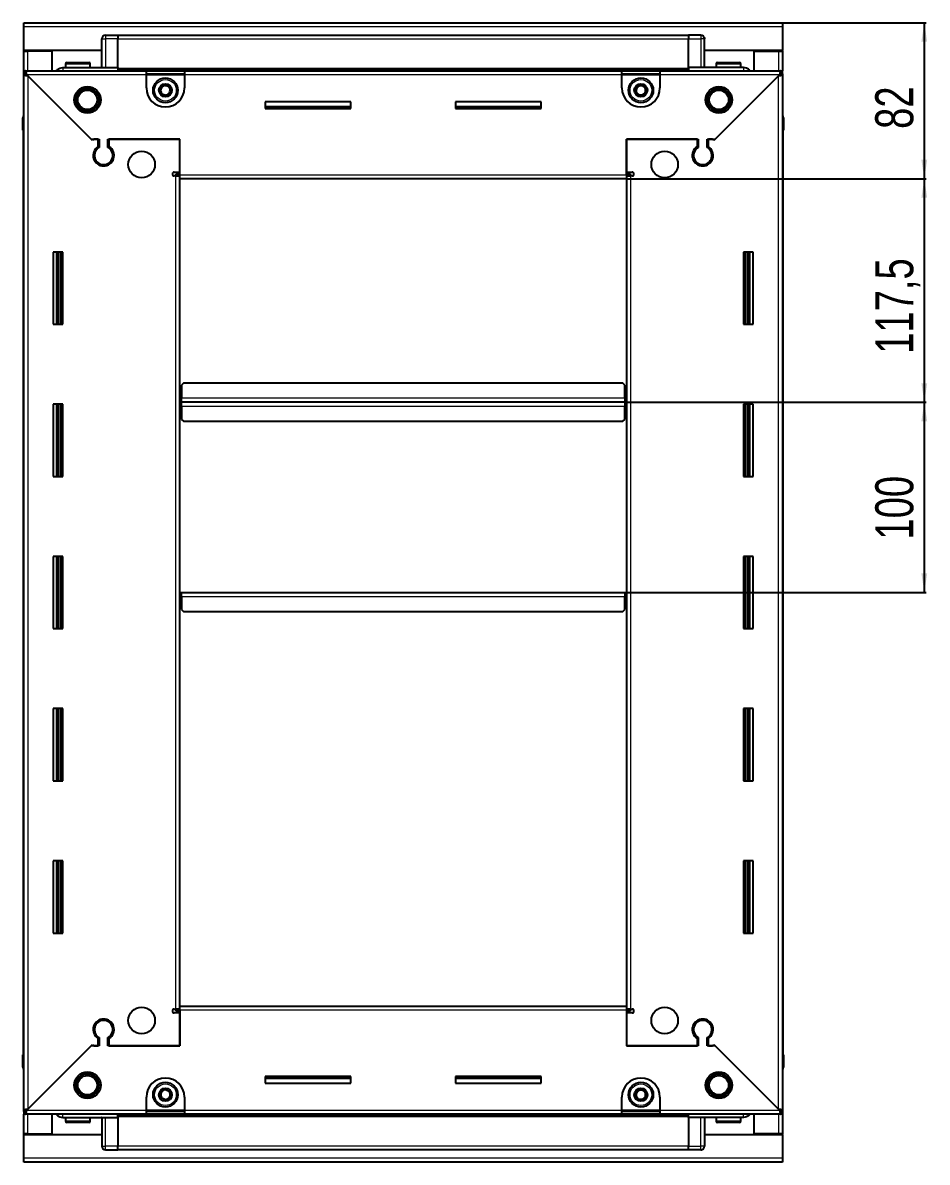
# Model space of a CAD drawing. Header units: millimetres. Extents: x 1021 to 3468, y -487 to 1579.
# Drawn here: x 2992 to 3468, y 843 to 1442 of the extents above; entities that cross this region are included whole.
import ezdxf

# ---------------------------------------------------------------- set-up
doc = ezdxf.new("R2010")
doc.units = ezdxf.units.MM
doc.layers.add('FORMAT', color=7, linetype='Continuous')
doc.styles.add('SLDTEXTSTYLE0', font='TXT', dxfattribs={"width": 0.75})
doc.dimstyles.new('SLDDIMSTYLE0', dxfattribs={"dimtxt": 20, "dimasz": 10, "dimexe": 0, "dimexo": 0.0625, "dimgap": 5, "dimtad": 2, "dimdec": 1, "dimrnd": 1e-09, "dimzin": 12, "dimdsep": 46, "dimtxsty": 'SLDTEXTSTYLE0', "dimsah": 1, "dimcen": 0.09, "dimadec": 0, "dimazin": 3, "dimtfac": 1, "dimtofl": 0, "dimtmove": 0, "dimatfit": 3, "dimfxl": 0, "dimfrac": 2, "dimtolj": 1, "dimtzin": 12, "dimarcsym": 0})

# ---------------------------------------------------------------- blocks, each defined once
blk = doc.blocks.new('_D_5')
at = {"layer": 'FORMAT'}
for p, q in [((3391.7, 1442.16), (3467.2, 1442.16)), ((3466.2, 1442.16), (3466.2, 1360.16)), ((3309.7, 1360.16), (3467.2, 1360.16))]:
    blk.add_line(p, q, dxfattribs=at)
for points in [[(3466.2, 1442.16), (3464.66, 1432.16), (3467.73, 1432.16)], [(3466.2, 1360.16), (3467.73, 1370.16), (3464.66, 1370.16)]]:
    blk.add_solid(points, dxfattribs=at)
at = {"layer": 'FORMAT', "insert": (3440.41, 1386.39), "char_height": 20, "attachment_point": 1, "rotation": 90, "style": 'SLDTEXTSTYLE0'}
blk.add_mtext('82', dxfattribs=at)
blk = doc.blocks.new('_D_6')
at = {"layer": 'FORMAT'}
for p, q in [((3309.7, 1360.16), (3467.2, 1360.16)), ((3466.2, 1360.16), (3466.2, 1242.66)), ((3308.7, 1242.66), (3467.2, 1242.66))]:
    blk.add_line(p, q, dxfattribs=at)
for points in [[(3466.2, 1360.16), (3464.66, 1350.16), (3467.73, 1350.16)], [(3466.2, 1242.66), (3467.73, 1252.66), (3464.66, 1252.66)]]:
    blk.add_solid(points, dxfattribs=at)
at = {"layer": 'FORMAT', "insert": (3440.41, 1268.16), "char_height": 20, "attachment_point": 1, "rotation": 90, "style": 'SLDTEXTSTYLE0'}
blk.add_mtext('117,5', dxfattribs=at)
blk = doc.blocks.new('_D_7')
at = {"layer": 'FORMAT'}
for p, q in [((3308.7, 1242.66), (3467.2, 1242.66)), ((3466.2, 1242.66), (3466.2, 1142.66)), ((3308.7, 1142.66), (3467.2, 1142.66))]:
    blk.add_line(p, q, dxfattribs=at)
for points in [[(3466.2, 1242.66), (3464.66, 1232.66), (3467.73, 1232.66)], [(3466.2, 1142.66), (3467.73, 1152.66), (3464.66, 1152.66)]]:
    blk.add_solid(points, dxfattribs=at)
at = {"layer": 'FORMAT', "insert": (3440.41, 1170.5), "char_height": 20, "attachment_point": 1, "rotation": 90, "style": 'SLDTEXTSTYLE0'}
blk.add_mtext('100', dxfattribs=at)

msp = doc.modelspace()

# ---------------------------------------------------------------- linework, layer by layer
at = {"color": 7, "linetype": 'Continuous', "lineweight": 25}
for p, q in [((2992.69, 1440.06), (2992.69, 1442.16)), ((2992.69, 1442.16), (3391.69, 1442.16)), ((2992.69, 1427.66), (2992.69, 1440.06)), ((3391.69, 1442.16), (3391.69, 1440.06)), ((3391.69, 1440.06), (3391.69, 1427.66)), ((3033.69, 1418.66), (3033.69, 1433.66)), ((3034.37, 1435.16), (3034.37, 1435.16)), ((3035.69, 1435.66), (3042.19, 1435.66)), ((3035.69, 1435.66), (3042.19, 1435.66)), ((3042.19, 1435.66), (3042.19, 1435.66)), ((3042.19, 1435.66), (3042.19, 1435.66)), ((3042.19, 1435.66), (3042.19, 1433.66)), ((3342.19, 1435.51), (3042.19, 1435.51)), ((3042.19, 1418.66), (3042.19, 1433.66)), ((3342.19, 1435.66), (3342.19, 1435.66)), ((3348.69, 1435.66), (3342.19, 1435.66)), ((3348.69, 1435.66), (3342.19, 1435.66)), ((3342.19, 1435.66), (3342.19, 1433.66)), ((3342.19, 1418.66), (3342.19, 1433.66)), ((3350.69, 1433.66), (3350.69, 1433.66)), ((3350.69, 1418.66), (3350.69, 1433.66)), ((3033.69, 1427.66), (2992.69, 1427.66)), ((2992.69, 1427.16), (2992.69, 1427.66)), ((2992.69, 1427.16), (2994.79, 1427.16)), ((2992.69, 1416.91), (2992.69, 1427.16)), ((2994.19, 1427.16), (2994.19, 1427.66)), ((3007.69, 1427.16), (2994.79, 1427.16)), ((3007.69, 1416.91), (3007.69, 1427.16)), ((3391.69, 1427.66), (3350.69, 1427.66)), ((3376.69, 1416.91), (3376.69, 1427.16)), ((3376.69, 1427.16), (3389.59, 1427.16)), ((3389.59, 1427.16), (3391.69, 1427.16)), ((3390.19, 1427.16), (3390.19, 1427.66)), ((3391.69, 1427.16), (3391.69, 1427.66)), ((3391.69, 1427.16), (3391.69, 1416.91)), ((3014.69, 1420.56), (3014.69, 1418.66)), ((3015.49, 1421.36), (3026.89, 1421.36)), ((3027.69, 1418.66), (3027.69, 1420.56)), ((3356.69, 1420.56), (3356.69, 1418.66)), ((3357.49, 1421.36), (3368.89, 1421.36)), ((3369.69, 1418.66), (3369.69, 1420.56)), ((2992.69, 1415.41), (2992.69, 1416.91)), ((2992.69, 1416.91), (2993.69, 1416.91)), ((2992.69, 1414.91), (2992.69, 1415.41)), ((2992.69, 1415.41), (2993.69, 1415.41)), ((2992.69, 870.41), (2992.69, 1414.91)), ((2994.19, 1414.91), (2992.69, 1414.91)), ((2993.69, 1415.41), (2993.69, 1416.91)), ((2993.69, 1416.91), (3057.19, 1416.91)), ((2994.29, 1414.81), (3028.19, 1380.91)), ((3028.89, 1380.21), (2994.79, 1414.31)), ((3013.19, 1418.66), (3042.19, 1418.66)), ((3042.19, 1418.66), (3042.19, 1418.16)), ((3042.19, 1417.51), (3342.19, 1417.51)), ((3057.19, 1414.81), (3057.19, 1416.91)), ((3057.19, 1416.91), (3077.19, 1416.91)), ((3057.19, 1415.41), (3077.19, 1415.41)), ((3057.19, 1407.91), (3057.19, 1414.81)), ((3077.19, 1416.91), (3077.19, 1414.81)), ((3077.19, 1416.91), (3307.19, 1416.91)), ((3077.19, 1414.81), (3077.19, 1407.91)), ((3307.19, 1414.81), (3307.19, 1416.91)), ((3307.19, 1416.91), (3327.19, 1416.91)), ((3307.19, 1415.41), (3327.19, 1415.41)), ((3307.19, 1407.91), (3307.19, 1414.81)), ((3327.19, 1416.91), (3327.19, 1414.81)), ((3327.19, 1416.91), (3390.69, 1416.91)), ((3327.19, 1414.81), (3327.19, 1407.91)), ((3371.19, 1418.66), (3342.19, 1418.66)), ((3342.19, 1418.66), (3342.19, 1418.16)), ((3389.59, 1414.31), (3355.49, 1380.21)), ((3356.19, 1380.91), (3390.09, 1414.81)), ((3390.19, 1414.91), (3391.69, 1414.91)), ((3390.69, 1415.41), (3390.69, 1416.91)), ((3390.69, 1416.91), (3391.69, 1416.91)), ((3390.69, 1415.41), (3391.69, 1415.41)), ((3391.69, 1415.41), (3391.69, 1416.91)), ((3391.69, 1415.41), (3391.69, 1414.91)), ((3391.69, 1414.91), (3391.69, 870.41)), ((3164.69, 1400.66), (3119.69, 1400.66)), ((3119.69, 1400.66), (3119.69, 1397.16)), ((3164.69, 1397.91), (3119.69, 1397.91)), ((3119.69, 1397.16), (3164.69, 1397.16)), ((3164.69, 1397.16), (3164.69, 1400.66)), ((3264.69, 1400.66), (3219.69, 1400.66)), ((3219.69, 1400.66), (3219.69, 1397.16)), ((3264.69, 1397.91), (3219.69, 1397.91)), ((3219.69, 1397.16), (3264.69, 1397.16)), ((3264.69, 1397.16), (3264.69, 1400.66)), ((2992.19, 1392.16), (2992.19, 1385.66)), ((2992.19, 1385.66), (2992.19, 1392.16)), ((3391.7, 1393.49), (3391.7, 1393.49)), ((3392.19, 1385.66), (3392.19, 1392.16)), ((3392.2, 1392.16), (3392.2, 1385.66)), ((2992.19, 1385.66), (2992.19, 1385.66)), ((2992.69, 1385.66), (2992.19, 1385.66)), ((2992.34, 1385.66), (2992.34, 899.66)), ((3391.7, 1385.66), (3392.19, 1385.66)), ((3392.04, 899.66), (3392.04, 1385.66)), ((3392.19, 1385.66), (3392.19, 1385.66)), ((3392.2, 1385.66), (3392.19, 1385.66)), ((3028.19, 1380.91), (3032.39, 1380.91)), ((3029.59, 1380.91), (3028.89, 1380.21)), ((3031.69, 1380.91), (3029.59, 1380.91)), ((3031.69, 1380.91), (3031.69, 1377.02)), ((3032.39, 1380.91), (3032.39, 1376.63)), ((3036.99, 1380.91), (3074.69, 1380.91)), ((3036.99, 1376.63), (3036.99, 1380.91)), ((3037.69, 1377.02), (3037.69, 1380.91)), ((3074.69, 1380.91), (3037.69, 1380.91)), ((3074.69, 1362.26), (3074.69, 1380.91)), ((3074.69, 1363.66), (3074.69, 1380.91)), ((3309.69, 1380.91), (3347.39, 1380.91)), ((3309.69, 1362.26), (3309.69, 1380.91)), ((3309.69, 1380.91), (3309.69, 1363.66)), ((3346.69, 1380.91), (3309.69, 1380.91)), ((3346.69, 1380.91), (3346.69, 1377.02)), ((3347.39, 1380.91), (3347.39, 1376.63)), ((3351.99, 1380.91), (3356.19, 1380.91)), ((3351.99, 1376.63), (3351.99, 1380.91)), ((3354.79, 1380.91), (3352.69, 1380.91)), ((3352.69, 1377.02), (3352.69, 1380.91)), ((3355.49, 1380.21), (3354.79, 1380.91)), ((3032.69, 1368.05), (3032.69, 1367.29)), ((3351.69, 1368.05), (3351.69, 1367.29)), ((3071.84, 1363.66), (3074.69, 1363.66)), ((3072.59, 1361.66), (3071.84, 1361.66)), ((3072.59, 1361.66), (3074.69, 1361.66)), ((3074.69, 1362.66), (3072.69, 1362.66)), ((3072.69, 1362.66), (3072.69, 1361.66)), ((3074.69, 1360.16), (3074.69, 1362.26)), ((3309.69, 1360.16), (3074.69, 1360.16)), ((3074.69, 925.16), (3074.69, 1360.16)), ((3309.69, 1363.66), (3312.54, 1363.66)), ((3311.69, 1362.66), (3309.69, 1362.66)), ((3309.69, 1362.26), (3309.69, 1360.16)), ((3309.69, 1361.66), (3311.79, 1361.66)), ((3309.69, 1360.16), (3309.69, 925.16)), ((3311.69, 1361.66), (3311.69, 1362.66)), ((3312.54, 1361.66), (3311.79, 1361.66)), ((3013.19, 1321.66), (3008.19, 1321.66)), ((3008.19, 1321.66), (3008.19, 1283.66)), ((3010.34, 1283.66), (3010.34, 1321.66)), ((3012.14, 1283.66), (3012.14, 1321.66)), ((3012.17, 1283.66), (3012.17, 1321.66)), ((3013.19, 1283.66), (3013.19, 1321.66)), ((3371.19, 1321.66), (3371.19, 1283.66)), ((3376.19, 1321.66), (3371.19, 1321.66)), ((3372.22, 1321.66), (3372.22, 1283.66)), ((3372.25, 1321.66), (3372.25, 1283.66)), ((3374.04, 1321.66), (3374.04, 1283.66)), ((3376.19, 1283.66), (3376.19, 1321.66)), ((3008.19, 1283.66), (3013.19, 1283.66)), ((3371.19, 1283.66), (3376.19, 1283.66)), ((3076.69, 1252.66), (3075.69, 1251.66)), ((3307.69, 1252.66), (3076.69, 1252.66)), ((3308.69, 1251.66), (3307.69, 1252.66)), ((3075.69, 1251.66), (3075.69, 1244.76)), ((3308.69, 1244.76), (3308.69, 1251.66)), ((3013.19, 1241.66), (3008.19, 1241.66)), ((3008.19, 1241.66), (3008.19, 1203.66)), ((3010.34, 1203.66), (3010.34, 1241.66)), ((3012.14, 1203.66), (3012.14, 1241.66)), ((3012.17, 1203.66), (3012.17, 1241.66)), ((3013.19, 1203.66), (3013.19, 1241.66)), ((3075.44, 1242.66), (3074.69, 1242.66)), ((3075.69, 1245.51), (3075.44, 1245.51)), ((3075.44, 1245.51), (3075.44, 1242.66)), ((3075.44, 1242.66), (3075.44, 1239.81)), ((3075.69, 1242.66), (3075.69, 1244.76)), ((3308.69, 1242.66), (3075.69, 1242.66)), ((3075.69, 1240.56), (3075.69, 1242.66)), ((3075.69, 1240.56), (3075.69, 1233.66)), ((3308.94, 1245.51), (3308.69, 1245.51)), ((3308.69, 1244.76), (3308.69, 1242.66)), ((3308.69, 1242.66), (3308.69, 1240.56)), ((3308.69, 1233.66), (3308.69, 1240.56)), ((3308.94, 1242.66), (3308.94, 1245.51)), ((3309.69, 1242.66), (3308.94, 1242.66)), ((3308.94, 1239.81), (3308.94, 1242.66)), ((3371.19, 1241.66), (3371.19, 1203.66)), ((3376.19, 1241.66), (3371.19, 1241.66)), ((3372.22, 1241.66), (3372.22, 1203.66)), ((3372.25, 1241.66), (3372.25, 1203.66)), ((3374.04, 1241.66), (3374.04, 1203.66)), ((3376.19, 1203.66), (3376.19, 1241.66)), ((3075.44, 1239.81), (3075.69, 1239.81)), ((3308.69, 1239.81), (3308.94, 1239.81)), ((3075.69, 1233.66), (3076.69, 1232.66)), ((3076.69, 1232.66), (3307.69, 1232.66)), ((3307.69, 1232.66), (3308.69, 1233.66)), ((3008.19, 1203.66), (3013.19, 1203.66)), ((3371.19, 1203.66), (3376.19, 1203.66)), ((3013.19, 1161.66), (3008.19, 1161.66)), ((3008.19, 1161.66), (3008.19, 1123.66)), ((3010.34, 1123.66), (3010.34, 1161.66)), ((3012.14, 1123.66), (3012.14, 1161.66)), ((3012.17, 1123.66), (3012.17, 1161.66)), ((3013.19, 1123.66), (3013.19, 1161.66)), ((3371.19, 1161.66), (3371.19, 1123.66)), ((3376.19, 1161.66), (3371.19, 1161.66)), ((3372.22, 1161.66), (3372.22, 1123.66)), ((3372.25, 1161.66), (3372.25, 1123.66)), ((3374.04, 1161.66), (3374.04, 1123.66)), ((3376.19, 1123.66), (3376.19, 1161.66)), ((3074.69, 1142.66), (3075.44, 1142.66)), ((3075.44, 1142.66), (3075.44, 1139.81)), ((3075.44, 1139.81), (3075.69, 1139.81)), ((3075.69, 1140.56), (3075.69, 1142.66)), ((3075.69, 1142.66), (3308.69, 1142.66)), ((3075.69, 1140.56), (3075.69, 1133.66)), ((3308.69, 1142.66), (3308.69, 1140.56)), ((3308.69, 1133.66), (3308.69, 1140.56)), ((3308.69, 1139.81), (3308.94, 1139.81)), ((3308.94, 1139.81), (3308.94, 1142.66)), ((3308.94, 1142.66), (3309.69, 1142.66)), ((3075.69, 1133.66), (3076.69, 1132.66)), ((3076.69, 1132.66), (3307.69, 1132.66)), ((3307.69, 1132.66), (3308.69, 1133.66)), ((3008.19, 1123.66), (3013.19, 1123.66)), ((3371.19, 1123.66), (3376.19, 1123.66)), ((3013.19, 1081.66), (3008.19, 1081.66)), ((3008.19, 1081.66), (3008.19, 1043.66)), ((3010.34, 1043.66), (3010.34, 1081.66)), ((3012.14, 1043.66), (3012.14, 1081.66)), ((3012.17, 1043.66), (3012.17, 1081.66)), ((3013.19, 1043.66), (3013.19, 1081.66)), ((3371.19, 1081.66), (3371.19, 1043.66)), ((3376.19, 1081.66), (3371.19, 1081.66)), ((3372.22, 1081.66), (3372.22, 1043.66)), ((3372.25, 1081.66), (3372.25, 1043.66)), ((3374.04, 1081.66), (3374.04, 1043.66)), ((3376.19, 1043.66), (3376.19, 1081.66)), ((3008.19, 1043.66), (3013.19, 1043.66)), ((3371.19, 1043.66), (3376.19, 1043.66)), ((3013.19, 1001.66), (3008.19, 1001.66)), ((3008.19, 1001.66), (3008.19, 963.66)), ((3010.34, 963.66), (3010.34, 1001.66)), ((3012.14, 963.66), (3012.14, 1001.66)), ((3012.17, 963.66), (3012.17, 1001.66)), ((3013.19, 963.66), (3013.19, 1001.66)), ((3371.19, 1001.66), (3371.19, 963.66)), ((3376.19, 1001.66), (3371.19, 1001.66)), ((3372.22, 1001.66), (3372.22, 963.66)), ((3372.25, 1001.66), (3372.25, 963.66)), ((3374.04, 1001.66), (3374.04, 963.66)), ((3376.19, 963.66), (3376.19, 1001.66)), ((3008.19, 963.66), (3013.19, 963.66)), ((3371.19, 963.66), (3376.19, 963.66)), ((3071.84, 923.66), (3072.59, 923.66)), ((3074.69, 923.66), (3072.59, 923.66)), ((3072.69, 923.66), (3072.69, 922.66)), ((3072.69, 922.66), (3074.69, 922.66)), ((3074.69, 923.06), (3074.69, 925.16)), ((3074.69, 925.16), (3309.69, 925.16)), ((3074.69, 923.06), (3074.69, 904.41)), ((3309.69, 925.16), (3309.69, 923.06)), ((3311.79, 923.66), (3309.69, 923.66)), ((3309.69, 923.06), (3309.69, 904.41)), ((3309.69, 922.66), (3311.69, 922.66)), ((3311.69, 922.66), (3311.69, 923.66)), ((3311.79, 923.66), (3312.54, 923.66)), ((3032.69, 918.04), (3032.69, 917.28)), ((3074.69, 921.66), (3071.84, 921.66)), ((3074.69, 904.41), (3074.69, 921.66)), ((3309.69, 921.66), (3309.69, 904.41)), ((3312.54, 921.66), (3309.69, 921.66)), ((3351.69, 918.04), (3351.69, 917.28)), ((2994.79, 871.01), (3028.89, 905.11)), ((3028.89, 905.11), (3029.59, 904.41)), ((3031.69, 908.3), (3031.69, 904.41)), ((3032.39, 908.7), (3032.39, 904.41)), ((3036.99, 904.41), (3036.99, 908.7)), ((3037.69, 904.41), (3037.69, 908.3)), ((3346.69, 908.3), (3346.69, 904.41)), ((3347.39, 908.7), (3347.39, 904.41)), ((3351.99, 904.41), (3351.99, 908.7)), ((3352.69, 904.41), (3352.69, 908.3)), ((3354.79, 904.41), (3355.49, 905.11)), ((3355.49, 905.11), (3389.59, 871.01)), ((2992.19, 899.66), (2992.19, 899.66)), ((2992.19, 893.16), (2992.19, 899.66)), ((2992.19, 899.66), (2992.19, 899.66)), ((2992.19, 899.66), (2992.19, 893.16)), ((2992.69, 899.66), (2992.19, 899.66)), ((3028.19, 904.41), (2994.29, 870.51)), ((3032.39, 904.41), (3028.19, 904.41)), ((3029.59, 904.41), (3031.69, 904.41)), ((3074.69, 904.41), (3036.99, 904.41)), ((3037.69, 904.41), (3074.69, 904.41)), ((3347.39, 904.41), (3309.69, 904.41)), ((3309.69, 904.41), (3346.69, 904.41)), ((3356.19, 904.41), (3351.99, 904.41)), ((3352.69, 904.41), (3354.79, 904.41)), ((3390.09, 870.51), (3356.19, 904.41)), ((3391.69, 899.66), (3392.19, 899.66)), ((3392.2, 899.66), (3392.19, 899.66)), ((3392.19, 899.66), (3392.19, 893.16)), ((3392.2, 893.16), (3392.2, 899.66)), ((2992.69, 891.84), (2992.69, 891.84)), ((3164.69, 888.16), (3119.69, 888.16)), ((3119.69, 888.16), (3119.69, 884.66)), ((3119.69, 887.41), (3164.69, 887.41)), ((3164.69, 884.66), (3164.69, 888.16)), ((3264.69, 888.16), (3219.69, 888.16)), ((3219.69, 888.16), (3219.69, 884.66)), ((3219.69, 887.41), (3264.69, 887.41)), ((3264.69, 884.66), (3264.69, 888.16)), ((3119.69, 884.66), (3164.69, 884.66)), ((3219.69, 884.66), (3264.69, 884.66)), ((3057.19, 870.51), (3057.19, 877.41)), ((3077.19, 877.41), (3077.19, 870.51)), ((3307.19, 870.51), (3307.19, 877.41)), ((3327.19, 877.41), (3327.19, 870.51)), ((2992.69, 869.91), (2992.69, 870.41)), ((2994.19, 870.41), (2992.69, 870.41)), ((2992.69, 869.91), (2992.69, 868.41)), ((2993.69, 869.91), (2992.69, 869.91)), ((2993.69, 869.91), (2993.69, 868.41)), ((3057.19, 868.41), (3057.19, 870.51)), ((3077.19, 869.91), (3057.19, 869.91)), ((3077.19, 870.51), (3077.19, 868.41)), ((3307.19, 868.41), (3307.19, 870.51)), ((3327.19, 869.91), (3307.19, 869.91)), ((3327.19, 870.51), (3327.19, 868.41)), ((3390.19, 870.41), (3391.69, 870.41)), ((3390.69, 869.91), (3390.69, 868.41)), ((3391.69, 869.91), (3390.69, 869.91)), ((3391.69, 870.41), (3391.69, 869.91)), ((3391.69, 869.91), (3391.69, 868.41)), ((2992.69, 858.16), (2992.69, 868.41)), ((2993.69, 868.41), (2992.69, 868.41)), ((3057.19, 868.41), (2993.69, 868.41)), ((3007.69, 858.16), (3007.69, 868.41)), ((3013.19, 866.66), (3042.19, 866.66)), ((3014.69, 866.66), (3014.69, 864.76)), ((3019.27, 863.96), (3015.49, 863.96)), ((3026.89, 863.96), (3019.27, 863.96)), ((3027.69, 864.76), (3027.69, 866.66)), ((3033.69, 866.66), (3033.69, 851.66)), ((3342.19, 867.81), (3042.19, 867.81)), ((3042.19, 866.66), (3042.19, 867.16)), ((3042.19, 866.66), (3042.19, 851.66)), ((3077.19, 868.41), (3057.19, 868.41)), ((3307.19, 868.41), (3077.19, 868.41)), ((3327.19, 868.41), (3307.19, 868.41)), ((3390.69, 868.41), (3327.19, 868.41)), ((3342.19, 866.66), (3342.19, 867.16)), ((3371.19, 866.66), (3342.19, 866.66)), ((3342.19, 866.66), (3342.19, 851.66)), ((3350.69, 866.66), (3350.69, 851.66)), ((3356.69, 866.66), (3356.69, 864.76)), ((3364.49, 863.96), (3357.49, 863.96)), ((3368.89, 863.96), (3364.49, 863.96)), ((3369.69, 864.76), (3369.69, 866.66)), ((3376.69, 858.16), (3376.69, 868.41)), ((3391.69, 868.41), (3390.69, 868.41)), ((3391.69, 868.41), (3391.69, 858.16)), ((2994.79, 858.16), (2992.69, 858.16)), ((2992.69, 857.66), (2992.69, 858.16)), ((2992.69, 857.66), (3033.69, 857.66)), ((2992.69, 845.26), (2992.69, 857.66)), ((2994.19, 857.66), (2994.19, 858.16)), ((2994.79, 858.16), (3007.69, 858.16)), ((3350.69, 857.66), (3391.69, 857.66)), ((3389.59, 858.16), (3376.69, 858.16)), ((3391.69, 858.16), (3389.59, 858.16)), ((3390.19, 857.66), (3390.19, 858.16)), ((3391.69, 857.66), (3391.69, 858.16)), ((3391.69, 857.66), (3391.69, 845.26)), ((3033.69, 851.66), (3033.69, 851.66)), ((3042.19, 849.66), (3042.19, 851.66)), ((3342.19, 849.66), (3342.19, 851.66)), ((2992.69, 843.16), (2992.69, 845.26)), ((3035.69, 849.66), (3042.19, 849.66)), ((3035.69, 849.66), (3042.19, 849.66)), ((3042.19, 849.81), (3342.19, 849.81)), ((3042.19, 849.66), (3042.19, 849.66)), ((3342.19, 849.66), (3342.2, 849.66)), ((3348.69, 849.66), (3342.19, 849.66)), ((3342.19, 849.66), (3342.19, 849.66)), ((3348.69, 849.66), (3342.19, 849.66)), ((3350.02, 850.16), (3350.02, 850.16)), ((3391.69, 845.26), (3391.69, 843.16)), ((3391.69, 843.16), (2992.69, 843.16))]:
    msp.add_line(p, q, dxfattribs=at)
at = {"color": 8, "linetype": 'Continuous', "lineweight": 18}
for p, q in [((3391.69, 1440.06), (2992.69, 1440.06)), ((3033.69, 1433.66), (3035.69, 1433.66)), ((3035.69, 1435.66), (3035.69, 1433.66)), ((3035.69, 1433.66), (3035.69, 1418.66)), ((3042.19, 1433.66), (3035.69, 1433.66)), ((3342.19, 1433.51), (3042.19, 1433.51)), ((3342.19, 1433.66), (3348.69, 1433.66)), ((3348.69, 1435.66), (3348.69, 1433.66)), ((3348.69, 1433.66), (3348.69, 1418.66)), ((3350.69, 1433.66), (3348.69, 1433.66)), ((2994.79, 1427.16), (2994.79, 1427.66)), ((2994.79, 1416.91), (2994.79, 1427.16)), ((3389.59, 1427.66), (3389.59, 1427.16)), ((3389.59, 1427.16), (3389.59, 1416.91)), ((3014.69, 1420.56), (3027.69, 1420.56)), ((3356.69, 1420.56), (3369.69, 1420.56)), ((3057.19, 1414.81), (2994.29, 1414.81)), ((2994.79, 1414.31), (2994.79, 871.01)), ((3342.19, 1418.16), (3042.19, 1418.16)), ((3342.19, 1416.93), (3042.19, 1416.93)), ((3057.19, 1414.81), (3077.19, 1414.81)), ((3307.19, 1414.81), (3077.19, 1414.81)), ((3307.19, 1414.81), (3327.19, 1414.81)), ((3390.09, 1414.81), (3327.19, 1414.81)), ((3389.59, 871.01), (3389.59, 1414.31)), ((2992.69, 1392.16), (2992.19, 1392.16)), ((3391.69, 1392.16), (3392.19, 1392.16)), ((3072.59, 923.66), (3072.59, 1361.66)), ((3074.69, 1362.26), (3309.69, 1362.26)), ((3311.79, 1361.66), (3311.79, 923.66)), ((3009.69, 1321.66), (3009.69, 1283.66)), ((3010.93, 1321.66), (3010.93, 1283.66)), ((3373.46, 1283.66), (3373.46, 1321.66)), ((3374.69, 1283.66), (3374.69, 1321.66)), ((3009.69, 1241.66), (3009.69, 1203.66)), ((3010.93, 1241.66), (3010.93, 1203.66)), ((3308.69, 1244.76), (3075.69, 1244.76)), ((3075.69, 1240.56), (3308.69, 1240.56)), ((3373.46, 1203.66), (3373.46, 1241.66)), ((3374.69, 1203.66), (3374.69, 1241.66)), ((3009.69, 1161.66), (3009.69, 1123.66)), ((3010.93, 1161.66), (3010.93, 1123.66)), ((3373.46, 1123.66), (3373.46, 1161.66)), ((3374.69, 1123.66), (3374.69, 1161.66)), ((3075.69, 1140.56), (3308.69, 1140.56)), ((3009.69, 1081.66), (3009.69, 1043.66)), ((3010.93, 1081.66), (3010.93, 1043.66)), ((3373.46, 1043.66), (3373.46, 1081.66)), ((3374.69, 1043.66), (3374.69, 1081.66)), ((3009.69, 1001.66), (3009.69, 963.66)), ((3010.93, 1001.66), (3010.93, 963.66)), ((3373.46, 963.66), (3373.46, 1001.66)), ((3374.69, 963.66), (3374.69, 1001.66)), ((3309.69, 923.06), (3074.69, 923.06)), ((2992.69, 893.16), (2992.19, 893.16)), ((3391.69, 893.16), (3392.19, 893.16)), ((2994.29, 870.51), (3057.19, 870.51)), ((3077.19, 870.51), (3057.19, 870.51)), ((3077.19, 870.51), (3307.19, 870.51)), ((3327.19, 870.51), (3307.19, 870.51)), ((3327.19, 870.51), (3390.09, 870.51)), ((2994.79, 858.16), (2994.79, 868.41)), ((3019, 864.76), (3014.69, 864.76)), ((3027.69, 864.76), (3019, 864.76)), ((3035.69, 851.66), (3035.69, 866.66)), ((3042.19, 868.4), (3342.19, 868.4)), ((3042.19, 867.16), (3342.19, 867.16)), ((3348.69, 851.66), (3348.69, 866.66)), ((3364.67, 864.76), (3356.69, 864.76)), ((3369.69, 864.76), (3364.67, 864.76)), ((3389.59, 868.41), (3389.59, 858.16)), ((2994.79, 857.66), (2994.79, 858.16)), ((3389.59, 858.16), (3389.59, 857.66)), ((3033.69, 851.66), (3035.69, 851.66)), ((3042.19, 851.66), (3035.69, 851.66)), ((3035.69, 849.66), (3035.69, 851.66)), ((3042.19, 851.81), (3342.19, 851.81)), ((3342.19, 851.66), (3348.69, 851.66)), ((3350.69, 851.66), (3348.69, 851.66)), ((3348.69, 849.66), (3348.69, 851.66)), ((3391.69, 845.26), (2992.69, 845.26))]:
    msp.add_line(p, q, dxfattribs=at)
at = {"color": 7, "linetype": 'Continuous', "lineweight": 25, "flags": 128}
msp.add_lwpolyline([(3350.55, 1434.42), (3350.66, 1434.05), (3350.69, 1433.66)], dxfattribs=at)
at = {"color": 7, "linetype": 'Continuous', "lineweight": 25}
for centre, radius in [((3026.19, 1401.66), 7), ((3026.19, 1401.66), 6.03), ((3067.19, 1406.66), 6.5), ((3067.19, 1406.66), 3.46), ((3317.19, 1406.66), 6.5), ((3317.19, 1406.66), 3.46), ((3358.19, 1401.66), 7), ((3358.19, 1401.66), 6.03), ((3026.19, 1401.66), 5.1), ((3358.19, 1401.66), 5.1), ((3054.69, 1367.66), 7), ((3329.69, 1367.66), 7), ((3054.69, 917.66), 7), ((3329.69, 917.66), 7), ((3026.19, 883.66), 7), ((3026.19, 883.66), 6.02), ((3026.19, 883.66), 5.1), ((3358.19, 883.66), 7), ((3358.19, 883.66), 6.03), ((3358.19, 883.66), 5.1), ((3067.19, 878.66), 6.5), ((3067.19, 878.66), 3.46), ((3317.19, 878.66), 6.5), ((3317.19, 878.66), 3.46)]:
    msp.add_circle(centre, radius, dxfattribs=at)
at = {"color": 8, "linetype": 'Continuous', "lineweight": 18}
for centre in [(3067.19, 1406.66), (3317.19, 1406.66), (3067.19, 878.66), (3317.19, 878.66)]:
    msp.add_circle(centre, 5.7, dxfattribs=at)
at = {"color": 7, "linetype": 'Continuous', "lineweight": 25}
for centre, radius, start, end in [((3035.69, 1433.66), 2, 90, 180), ((3348.69, 1433.66), 2, 0, 90), ((3015.49, 1420.56), 0.8, 90, 180), ((3026.89, 1420.56), 0.8, 0, 90), ((3357.49, 1420.56), 0.8, 90, 180), ((3368.89, 1420.56), 0.8, 0, 90), ((3033.49, 1418.86), 0.2, 270, 0), ((3350.89, 1418.86), 0.2, 180, 270), ((3067.19, 1407.91), 10, 180, 270), ((3067.19, 1406.66), 2.5, 134.01559, 194.01559), ((3067.19, 1406.66), 2.5, 74.01559, 134.01559), ((3067.19, 1407.91), 10, 270, 0), ((3067.19, 1406.66), 2.5, 14.01559, 74.01559), ((3317.19, 1407.91), 10, 180, 270), ((3317.19, 1406.66), 2.5, 100.11158, 160.11158), ((3317.19, 1406.66), 2.5, 40.11158, 100.11158), ((3317.19, 1407.91), 10, 270, 0), ((3317.19, 1406.66), 2.5, 340.11158, 40.11158), ((3067.19, 1406.66), 2.5, 194.01559, 254.01559), ((3067.19, 1406.66), 2.5, 254.01559, 314.01559), ((3067.19, 1406.66), 2.5, 314.01559, 14.01559), ((3317.19, 1406.66), 2.5, 160.11158, 220.11158), ((3317.19, 1406.66), 2.5, 220.11158, 280.11158), ((3317.19, 1406.66), 2.5, 280.11158, 340.11158), ((2994.19, 1392.16), 2, 138.57492, 180), ((2994.19, 1392.16), 2, 138.59038, 180), ((3390.19, 1392.16), 2, 0, 41.39416), ((3034.69, 1372.41), 5.5, 123.05573, 56.94427), ((3034.69, 1372.41), 4.8, 118.63099, 61.36901), ((3349.69, 1372.41), 5.5, 123.05573, 56.94427), ((3349.69, 1372.41), 4.8, 118.63099, 61.36901), ((3071.84, 1362.66), 1, 90, 270), ((3312.54, 1362.66), 1, 270, 90), ((3071.84, 922.66), 1, 90, 270), ((3312.54, 922.66), 1, 270, 90), ((3034.69, 912.91), 5.5, 303.05573, 236.94427), ((3034.69, 912.91), 4.8, 298.63099, 241.36901), ((3349.69, 912.91), 5.5, 303.05573, 236.94427), ((3349.69, 912.91), 4.8, 298.63099, 241.36901), ((2994.19, 893.16), 2, 180, 221.39416), ((3390.2, 893.16), 2, 318.57492, 360), ((3390.19, 893.16), 2, 318.59038, 0), ((3067.19, 877.41), 10, 90, 180), ((3067.19, 877.41), 10, 0, 90), ((3317.19, 877.41), 10, 90, 180), ((3317.19, 877.41), 10, 0, 90), ((3067.19, 878.66), 2.5, 127.47401, 187.47401), ((3067.19, 878.66), 2.5, 67.47401, 127.47401), ((3067.19, 878.66), 2.5, 7.47401, 67.47401), ((3317.19, 878.66), 2.5, 87.04236, 147.04236), ((3317.19, 878.66), 2.5, 27.04236, 87.04236), ((3067.19, 878.66), 2.5, 187.47401, 247.47401), ((3067.19, 878.66), 2.5, 247.47401, 307.47401), ((3067.19, 878.66), 2.5, 307.47401, 7.47401), ((3317.19, 878.66), 2.5, 147.04236, 207.04236), ((3317.19, 878.66), 2.5, 207.04236, 267.04236), ((3317.19, 878.66), 2.5, 267.04236, 327.04236), ((3317.19, 878.66), 2.5, 327.04236, 27.04236), ((3015.49, 864.76), 0.8, 180, 270), ((3026.89, 864.76), 0.8, 270, 360), ((3033.49, 866.46), 0.2, 0, 90), ((3350.89, 866.46), 0.2, 90, 180), ((3357.49, 864.76), 0.8, 180, 270), ((3368.89, 864.76), 0.8, 270, 360), ((3035.69, 851.66), 2, 180, 270), ((3348.69, 851.66), 2, 270, 0), ((3348.69, 851.66), 2, 270, 288.58003), ((3348.69, 851.66), 2, 303.94202, 311.40962)]:
    msp.add_arc(centre, radius, start, end, dxfattribs=at)
for points, knots in [([(2992.69, 1414.91), (2992.72, 1414.87), (2992.77, 1414.78), (2993.17, 1414.64), (2993.72, 1414.51), (2994.3, 1414.4), (2994.67, 1414.34), (2994.79, 1414.31)], [0, 0, 0, 0, 0.2302553, 0.4485219, 0.6667858, 0.8850496, 1, 1, 1, 1]), ([(2994.29, 1414.81), (2994.25, 1415.07), (2994.16, 1415.56), (2994.03, 1416.2), (2993.89, 1416.67), (2993.78, 1416.89), (2993.72, 1416.91), (2993.69, 1416.91)], [0, 0, 0, 0, 0.2302553, 0.4485219, 0.6667858, 0.8850496, 1, 1, 1, 1]), ([(3009.98, 1416.91), (3010.1, 1417.11), (3010.49, 1417.76), (3011.64, 1418.47), (3012.68, 1418.6), (3013.19, 1418.66)], [0, 0, 0, 0, 0.1822499, 0.5911249, 1, 1, 1, 1]), ([(3042.19, 1418.66), (3042.19, 1418.63), (3042.19, 1418.55), (3042.19, 1417.93), (3042.19, 1417.37), (3042.19, 1417), (3042.19, 1416.99)], [0, 0, 0, 0, 0.330266, 0.660532, 0.990799, 1, 1, 1, 1]), ([(3342.19, 1418.66), (3342.19, 1418.63), (3342.19, 1418.55), (3342.19, 1417.93), (3342.19, 1417.35), (3342.19, 1416.96), (3342.19, 1416.93)], [0, 0, 0, 0, 0.324279, 0.648558, 0.972836, 1, 1, 1, 1]), ([(3374.41, 1416.91), (3374.29, 1417.11), (3373.9, 1417.76), (3372.75, 1418.47), (3371.71, 1418.6), (3371.19, 1418.66)], [0, 0, 0, 0, 0.18225, 0.591125, 1, 1, 1, 1]), ([(3389.59, 1414.31), (3389.85, 1414.36), (3390.34, 1414.45), (3390.98, 1414.58), (3391.45, 1414.71), (3391.67, 1414.82), (3391.69, 1414.89), (3391.69, 1414.91)], [0, 0, 0, 0, 0.230255, 0.448522, 0.666786, 0.88505, 1, 1, 1, 1]), ([(3390.69, 1416.91), (3390.65, 1416.89), (3390.56, 1416.84), (3390.43, 1416.44), (3390.29, 1415.88), (3390.18, 1415.3), (3390.12, 1414.94), (3390.09, 1414.81)], [0, 0, 0, 0, 0.230255, 0.448522, 0.666786, 0.88505, 1, 1, 1, 1]), ([(3064.42, 1407.46), (3064.79, 1407.82), (3065.48, 1408.49), (3066.17, 1409.15), (3066.5, 1409.46)], [0, 0, 0, 0, 0.534686, 1, 1, 1, 1]), ([(3066.5, 1409.46), (3066.99, 1409.32), (3067.92, 1409.06), (3068.84, 1408.79), (3069.27, 1408.67)], [0, 0, 0, 0, 0.534686, 1, 1, 1, 1]), ([(3069.27, 1408.67), (3069.3, 1408.55), (3069.45, 1407.97), (3069.69, 1407), (3069.89, 1406.2), (3069.97, 1405.87)], [0, 0, 0, 0, 0.133125, 0.637099, 1, 1, 1, 1]), ([(3314.35, 1406.16), (3314.4, 1406.27), (3314.6, 1406.84), (3314.94, 1407.77), (3315.22, 1408.55), (3315.34, 1408.87)], [0, 0, 0, 0, 0.133125, 0.637099, 1, 1, 1, 1]), ([(3315.34, 1408.87), (3315.84, 1408.96), (3316.79, 1409.13), (3317.74, 1409.3), (3318.18, 1409.38)], [0, 0, 0, 0, 0.534686, 1, 1, 1, 1]), ([(3318.18, 1409.38), (3318.51, 1408.98), (3319.13, 1408.25), (3319.75, 1407.51), (3320.04, 1407.17)], [0, 0, 0, 0, 0.534686, 1, 1, 1, 1]), ([(3065.12, 1404.66), (3065.04, 1404.99), (3064.84, 1405.79), (3064.59, 1406.76), (3064.45, 1407.34), (3064.42, 1407.46)], [0, 0, 0, 0, 0.362901, 0.866875, 1, 1, 1, 1]), ([(3067.89, 1403.86), (3067.4, 1404.01), (3066.47, 1404.27), (3065.55, 1404.54), (3065.12, 1404.66)], [0, 0, 0, 0, 0.534686, 1, 1, 1, 1]), ([(3069.97, 1405.87), (3069.6, 1405.51), (3068.91, 1404.84), (3068.22, 1404.17), (3067.89, 1403.86)], [0, 0, 0, 0, 0.534686, 1, 1, 1, 1]), ([(3316.21, 1403.95), (3315.88, 1404.34), (3315.26, 1405.08), (3314.64, 1405.82), (3314.35, 1406.16)], [0, 0, 0, 0, 0.534686, 1, 1, 1, 1]), ([(3319.05, 1404.46), (3318.55, 1404.37), (3317.6, 1404.2), (3316.65, 1404.03), (3316.21, 1403.95)], [0, 0, 0, 0, 0.534686, 1, 1, 1, 1]), ([(3320.04, 1407.17), (3319.92, 1406.85), (3319.64, 1406.07), (3319.3, 1405.14), (3319.1, 1404.57), (3319.05, 1404.46)], [0, 0, 0, 0, 0.362901, 0.866875, 1, 1, 1, 1]), ([(3064.53, 879.77), (3064.63, 879.85), (3065.1, 880.21), (3065.89, 880.82), (3066.55, 881.32), (3066.82, 881.53)], [0, 0, 0, 0, 0.1331247, 0.6370994, 1, 1, 1, 1]), ([(3066.82, 881.53), (3067.3, 881.33), (3068.19, 880.96), (3069.07, 880.59), (3069.49, 880.42)], [0, 0, 0, 0, 0.534686, 1, 1, 1, 1]), ([(3314.31, 878.81), (3314.59, 879.25), (3315.12, 880.06), (3315.64, 880.86), (3315.88, 881.24)], [0, 0, 0, 0, 0.534686, 1, 1, 1, 1]), ([(3315.88, 881.24), (3316.01, 881.23), (3316.61, 881.2), (3317.6, 881.15), (3318.42, 881.1), (3318.77, 881.09)], [0, 0, 0, 0, 0.133125, 0.637099, 1, 1, 1, 1]), ([(3318.77, 881.09), (3319, 880.63), (3319.44, 879.77), (3319.87, 878.91), (3320.08, 878.52)], [0, 0, 0, 0, 0.534686, 1, 1, 1, 1]), ([(3064.9, 876.91), (3064.84, 877.42), (3064.71, 878.38), (3064.59, 879.33), (3064.53, 879.77)], [0, 0, 0, 0, 0.5346859, 1, 1, 1, 1]), ([(3067.57, 875.8), (3067.09, 876), (3066.2, 876.37), (3065.32, 876.74), (3064.9, 876.91)], [0, 0, 0, 0, 0.534686, 1, 1, 1, 1]), ([(3069.86, 877.56), (3069.59, 877.35), (3068.93, 876.85), (3068.14, 876.24), (3067.67, 875.88), (3067.57, 875.8)], [0, 0, 0, 0, 0.362901, 0.866875, 1, 1, 1, 1]), ([(3069.49, 880.42), (3069.55, 879.91), (3069.68, 878.95), (3069.8, 878), (3069.86, 877.56)], [0, 0, 0, 0, 0.534686, 1, 1, 1, 1]), ([(3315.62, 876.24), (3315.39, 876.7), (3314.95, 877.56), (3314.52, 878.42), (3314.31, 878.81)], [0, 0, 0, 0, 0.534686, 1, 1, 1, 1]), ([(3318.51, 876.09), (3318.16, 876.11), (3317.34, 876.15), (3316.35, 876.2), (3315.75, 876.24), (3315.62, 876.24)], [0, 0, 0, 0, 0.362901, 0.866875, 1, 1, 1, 1]), ([(3320.08, 878.52), (3319.8, 878.08), (3319.27, 877.27), (3318.75, 876.47), (3318.51, 876.09)], [0, 0, 0, 0, 0.5346859, 1, 1, 1, 1]), ([(2994.79, 871.01), (2994.54, 870.97), (2994.05, 870.88), (2993.41, 870.74), (2992.94, 870.61), (2992.72, 870.5), (2992.7, 870.44), (2992.69, 870.41)], [0, 0, 0, 0, 0.230255, 0.448522, 0.666786, 0.88505, 1, 1, 1, 1]), ([(2993.69, 868.41), (2993.74, 868.44), (2993.83, 868.49), (2993.96, 868.89), (2994.1, 869.44), (2994.21, 870.02), (2994.27, 870.39), (2994.29, 870.51)], [0, 0, 0, 0, 0.2302553, 0.4485219, 0.6667858, 0.8850496, 1, 1, 1, 1]), ([(3391.69, 870.41), (3391.67, 870.46), (3391.62, 870.55), (3391.22, 870.68), (3390.67, 870.81), (3390.09, 870.92), (3389.72, 870.99), (3389.59, 871.01)], [0, 0, 0, 0, 0.2302553, 0.4485219, 0.6667858, 0.8850496, 1, 1, 1, 1]), ([(3390.09, 870.51), (3390.14, 870.26), (3390.23, 869.77), (3390.36, 869.13), (3390.5, 868.66), (3390.61, 868.44), (3390.67, 868.42), (3390.69, 868.41)], [0, 0, 0, 0, 0.2302553, 0.4485219, 0.6667858, 0.8850496, 1, 1, 1, 1]), ([(3009.98, 868.41), (3010.1, 868.21), (3010.49, 867.57), (3011.64, 866.86), (3012.68, 866.73), (3013.19, 866.66)], [0, 0, 0, 0, 0.1822499, 0.5911249, 1, 1, 1, 1]), ([(3042.19, 866.66), (3042.19, 866.7), (3042.19, 866.78), (3042.19, 867.39), (3042.19, 867.97), (3042.19, 868.37), (3042.19, 868.4)], [0, 0, 0, 0, 0.324279, 0.648558, 0.972836, 1, 1, 1, 1]), ([(3342.19, 866.66), (3342.19, 866.7), (3342.19, 866.78), (3342.19, 867.4), (3342.19, 867.96), (3342.19, 868.33), (3342.19, 868.34)], [0, 0, 0, 0, 0.330267, 0.660534, 0.990802, 1, 1, 1, 1]), ([(3374.41, 868.41), (3374.29, 868.21), (3373.9, 867.57), (3372.75, 866.86), (3371.71, 866.73), (3371.19, 866.66)], [0, 0, 0, 0, 0.18225, 0.591125, 1, 1, 1, 1])]:
    msp.add_open_spline(points, degree=3, knots=knots, dxfattribs=at)
for points in [[(2994.29, 1414.81), (2994.24, 1414.89), (2994.14, 1415.05), (2993.99, 1415.25), (2993.84, 1415.39), (2993.74, 1415.41), (2993.69, 1415.41)], [(2994.19, 1414.91), (2994.2, 1414.86), (2994.22, 1414.76), (2994.36, 1414.61), (2994.56, 1414.46), (2994.72, 1414.36), (2994.79, 1414.31)], [(3389.59, 1414.31), (3389.67, 1414.36), (3389.83, 1414.46), (3390.03, 1414.61), (3390.17, 1414.76), (3390.19, 1414.86), (3390.19, 1414.91)], [(3390.69, 1415.41), (3390.64, 1415.41), (3390.54, 1415.39), (3390.39, 1415.25), (3390.24, 1415.05), (3390.14, 1414.89), (3390.09, 1414.81)], [(2993.69, 869.91), (2993.74, 869.92), (2993.84, 869.94), (2993.99, 870.08), (2994.14, 870.28), (2994.24, 870.44), (2994.29, 870.51)], [(2994.79, 871.01), (2994.72, 870.96), (2994.56, 870.86), (2994.36, 870.71), (2994.22, 870.56), (2994.2, 870.46), (2994.19, 870.41)], [(3390.19, 870.41), (3390.19, 870.46), (3390.17, 870.56), (3390.03, 870.71), (3389.83, 870.86), (3389.67, 870.96), (3389.59, 871.01)], [(3390.09, 870.51), (3390.14, 870.44), (3390.24, 870.28), (3390.39, 870.08), (3390.54, 869.94), (3390.64, 869.92), (3390.69, 869.91)]]:
    msp.add_open_spline(points, degree=3, dxfattribs=at)
at = {"color": 8, "linetype": 'Continuous', "lineweight": 18}
for points, knots in [([(3013.19, 1418.66), (3013.19, 1418.62), (3013.19, 1418.54), (3013.19, 1418.11), (3013.19, 1417.65), (3013.19, 1417.24), (3013.19, 1416.97), (3013.19, 1416.91)], [0, 0, 0, 0, 0.359753, 0.553414, 0.751185, 0.948956, 1, 1, 1, 1]), ([(3371.19, 1418.66), (3371.19, 1418.62), (3371.19, 1418.54), (3371.19, 1418.11), (3371.19, 1417.65), (3371.19, 1417.24), (3371.19, 1416.97), (3371.19, 1416.91)], [0, 0, 0, 0, 0.3597529, 0.5534142, 0.7511852, 0.9489563, 1, 1, 1, 1]), ([(3013.19, 866.66), (3013.19, 866.71), (3013.19, 866.78), (3013.19, 867.22), (3013.19, 867.67), (3013.19, 868.09), (3013.19, 868.36), (3013.19, 868.41)], [0, 0, 0, 0, 0.359753, 0.553414, 0.751185, 0.948956, 1, 1, 1, 1]), ([(3371.19, 866.66), (3371.19, 866.71), (3371.19, 866.78), (3371.19, 867.22), (3371.19, 867.67), (3371.19, 868.09), (3371.19, 868.36), (3371.19, 868.41)], [0, 0, 0, 0, 0.3597529, 0.5534142, 0.7511852, 0.9489563, 1, 1, 1, 1])]:
    msp.add_open_spline(points, degree=3, knots=knots, dxfattribs=at)

# ---------------------------------------------------------------- dimensions: what is measured, and where the dimension line sits
at = {"layer": 'FORMAT'}
for base, p1, p2, picture, middle in [((3466.2, 1360.16), (3391.69, 1442.16), (3309.69, 1360.16), '_D_5', (3466.2, 1401.16)), ((3466.2, 1242.66), (3309.69, 1360.16), (3308.69, 1242.66), '_D_6', (3466.2, 1301.41)), ((3466.2, 1142.66), (3308.69, 1242.66), (3308.69, 1142.66), '_D_7', (3466.2, 1192.66))]:
    dim = msp.add_linear_dim(base=base, p1=p1, p2=p2, angle=90, dimstyle='SLDDIMSTYLE0', dxfattribs=at)
    dim.commit()
    dim.dimension.update_dxf_attribs({"geometry": picture, "text_midpoint": middle, "dimtype": 160})

doc.saveas('drawing.dxf')
